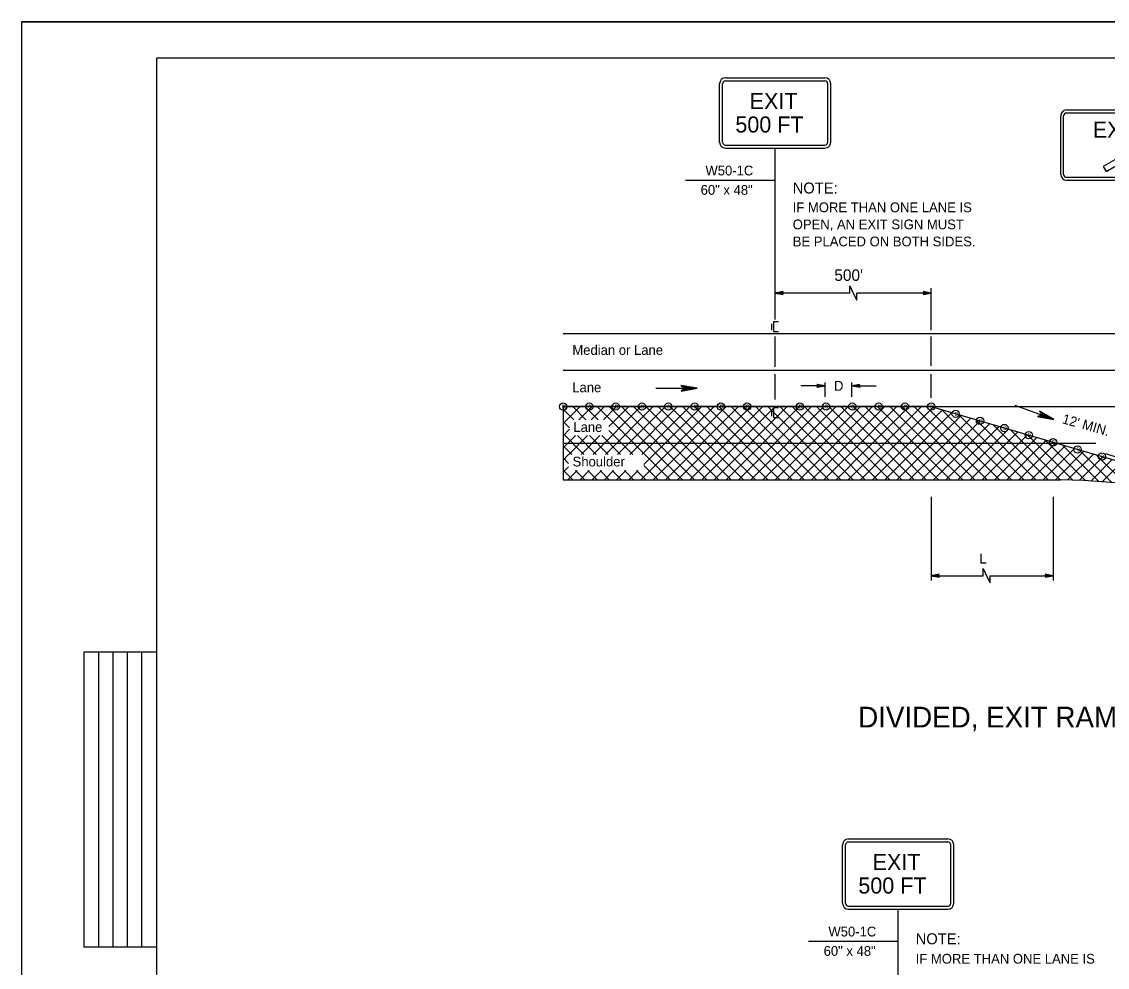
# Model space of a CAD drawing. Extents: x 499945 to 500993, y 499985 to 500645.
# Drawn here: x 499944.8 to 500389.7, y 500257.5 to 500645 of the extents above; entities that cross this region are included whole.
import ezdxf

# ---------------------------------------------------------------- set-up
doc = ezdxf.new("R2010")
doc.units = 0
for name, color, linetype in [('1', 7, 'Continuous'), ('24', 7, 'Continuous'), ('39', 7, 'Continuous'), ('41', 7, 'Continuous'), ('5', 7, 'Continuous'), ('56', 7, 'Continuous'), ('60', 7, 'Continuous')]:
    doc.layers.add(name, color=color, linetype=linetype)

msp = doc.modelspace()

# ---------------------------------------------------------------- linework, layer by layer
at = {"layer": '1'}
for p, q in [((500993, 500645), (499944.83, 500645)), ((500000, 500630), (500000, 500000)), ((500990, 500630), (500000, 500630)), ((500253.62, 500522.99), (500253.62, 500593.21)), ((500284.16, 500533.81), (500284.16, 500536.81)), ((500284.16, 500536.81), (500285.6, 500533.81)), ((500285.6, 500533.81), (500287.04, 500530.82)), ((500287.04, 500530.82), (500287.04, 500533.81)), ((500317.58, 500518.55), (500317.58, 500535.81)), ((500166.7, 500517.24), (500752.75, 500517.24)), ((500253.62, 500503.5), (500253.62, 500515.95)), ((500317.58, 500503.91), (500317.58, 500515.95)), ((500166.7, 500502.25), (500752.75, 500502.25)), ((500253.62, 500490.23), (500253.62, 500500.49)), ((500317.58, 500490.91), (500317.58, 500500.49)), ((500274.06, 500495.78), (500264.07, 500495.78)), ((500274.06, 500491.23), (500274.06, 500497.13)), ((500285.05, 500491.23), (500285.05, 500497.13)), ((500285.05, 500495.78), (500295.04, 500495.78)), ((500166.7, 500487.26), (500166.7, 500457.29)), ((500166.7, 500480.33), (500173.63, 500487.26)), ((500166.7, 500485.32), (500168.64, 500487.26)), ((500166.7, 500487.26), (500752.75, 500487.26)), ((500171.07, 500481.84), (500166.7, 500486.21)), ((500176.06, 500481.84), (500170.64, 500487.26)), ((500173.2, 500481.84), (500178.63, 500487.26)), ((500181.06, 500481.84), (500175.63, 500487.26)), ((500178.2, 500481.84), (500183.63, 500487.26)), ((500179.03, 500467.68), (500198.61, 500487.26)), ((500210.61, 500457.29), (500180.63, 500487.26)), ((500183.2, 500481.84), (500188.62, 500487.26)), ((500184.03, 500467.68), (500203.61, 500487.26)), ((500185.42, 500479.06), (500193.62, 500487.26)), ((500215.6, 500457.29), (500185.62, 500487.26)), ((500189.02, 500467.68), (500208.61, 500487.26)), ((500220.6, 500457.29), (500190.62, 500487.26)), ((500194.02, 500467.68), (500213.6, 500487.26)), ((500225.59, 500457.29), (500195.62, 500487.26)), ((500198.61, 500457.29), (500228.59, 500487.26)), ((500199.02, 500467.68), (500218.6, 500487.26)), ((500199.84, 500463.5), (500223.6, 500487.26)), ((500230.59, 500457.29), (500200.61, 500487.26)), ((500203.61, 500457.29), (500233.59, 500487.26)), ((500235.59, 500457.29), (500205.61, 500487.26)), ((500208.61, 500457.29), (500238.59, 500487.26)), ((500240.58, 500457.29), (500210.61, 500487.26)), ((500213.6, 500457.29), (500243.58, 500487.26)), ((500245.58, 500457.29), (500215.6, 500487.26)), ((500218.6, 500457.29), (500248.58, 500487.26)), ((500250.58, 500457.29), (500220.6, 500487.26)), ((500223.6, 500457.29), (500253.57, 500487.26)), ((500255.57, 500457.29), (500225.59, 500487.26)), ((500228.59, 500457.29), (500258.57, 500487.26)), ((500260.57, 500457.29), (500230.59, 500487.26)), ((500233.59, 500457.29), (500263.57, 500487.26)), ((500265.56, 500457.29), (500235.59, 500487.26)), ((500265.56, 500457.29), (500235.59, 500487.26)), ((500238.58, 500457.29), (500268.56, 500487.26)), ((500270.56, 500457.29), (500240.58, 500487.26)), ((500243.58, 500457.29), (500273.56, 500487.26)), ((500275.56, 500457.29), (500245.58, 500487.26)), ((500248.58, 500457.29), (500278.55, 500487.26)), ((500280.55, 500457.29), (500250.58, 500487.26)), ((500253.57, 500457.29), (500283.55, 500487.26)), ((500279.78, 500463.05), (500255.57, 500487.26)), ((500258.57, 500457.29), (500288.55, 500487.26)), ((500279.78, 500468.05), (500260.57, 500487.26)), ((500263.57, 500457.29), (500293.54, 500487.26)), ((500284.75, 500468.08), (500265.56, 500487.26)), ((500268.56, 500457.29), (500298.54, 500487.26)), ((500289.12, 500468.71), (500270.56, 500487.26)), ((500294.11, 500468.71), (500275.56, 500487.26)), ((500299.11, 500468.71), (500280.55, 500487.26)), ((500284.98, 500468.71), (500303.53, 500487.26)), ((500304.11, 500468.71), (500285.55, 500487.26)), ((500289.97, 500468.71), (500308.53, 500487.26)), ((500309.1, 500468.71), (500290.54, 500487.26)), ((500294.97, 500468.71), (500313.53, 500487.26)), ((500314.73, 500468.08), (500295.54, 500487.26)), ((500299.97, 500468.71), (500318.31, 500487.05)), ((500330.51, 500457.29), (500300.54, 500487.26)), ((500304.96, 500468.71), (500322.17, 500485.92)), ((500335.51, 500457.29), (500305.53, 500487.26)), ((500309.56, 500468.31), (500326.04, 500484.79)), ((500340.51, 500457.29), (500310.53, 500487.26)), ((500345.5, 500457.29), (500315.53, 500487.26)), ((500317.58, 500487.26), (500457.48, 500446.29)), ((500350.5, 500457.29), (500321.74, 500486.05)), ((500169.38, 500478.53), (500166.7, 500481.21)), ((500313.53, 500457.29), (500337.63, 500481.39)), ((500314.33, 500468.08), (500329.9, 500483.65)), ((500315.75, 500464.51), (500333.77, 500482.52)), ((500318.52, 500457.29), (500341.5, 500480.26)), ((500355.5, 500457.29), (500328.8, 500483.98)), ((500360.49, 500457.29), (500335.87, 500481.91)), ((500166.7, 500475.33), (500169.38, 500478.01)), ((500175.23, 500467.68), (500166.7, 500476.21)), ((500195.22, 500467.68), (500185.42, 500477.48)), ((500323.52, 500457.29), (500345.36, 500479.13)), ((500328.52, 500457.29), (500349.23, 500478)), ((500333.51, 500457.29), (500353.09, 500476.86)), ((500338.51, 500457.29), (500356.96, 500475.73)), ((500365.49, 500457.29), (500342.94, 500479.84)), ((500370.48, 500457.29), (500350, 500477.77)), ((500375.66, 500457.1), (500357.07, 500475.7)), ((500166.7, 500470.33), (500171.73, 500475.36)), ((500166.7, 500472.27), (500385, 500472.27)), ((500170.23, 500467.68), (500166.7, 500471.22)), ((500169.04, 500467.68), (500176.72, 500475.36)), ((500180.23, 500467.68), (500172.54, 500475.36)), ((500174.04, 500467.68), (500181.72, 500475.36)), ((500185.22, 500467.68), (500177.54, 500475.36)), ((500190.22, 500467.68), (500182.53, 500475.36)), ((500343.5, 500457.29), (500360.82, 500474.6)), ((500348.5, 500457.29), (500364.68, 500473.47)), ((500353.5, 500457.29), (500368.55, 500472.34)), ((500358.49, 500457.29), (500372.41, 500471.21)), ((500380.9, 500456.86), (500364.13, 500473.63)), ((500386.21, 500456.55), (500371.2, 500471.56)), ((500166.7, 500465.34), (500168.98, 500467.62)), ((500273.56, 500457.29), (500284.98, 500468.71)), ((500278.55, 500457.29), (500289.97, 500468.71)), ((500290.54, 500457.29), (500279.78, 500468.05)), ((500283.55, 500457.29), (500294.97, 500468.71)), ((500284.35, 500468.08), (500284.92, 500468.64)), ((500295.54, 500457.29), (500284.75, 500468.08)), ((500288.55, 500457.29), (500299.97, 500468.71)), ((500300.54, 500457.29), (500289.12, 500468.71)), ((500293.54, 500457.29), (500304.96, 500468.71)), ((500305.53, 500457.29), (500294.11, 500468.71)), ((500298.54, 500457.29), (500309.56, 500468.31)), ((500310.53, 500457.29), (500299.11, 500468.71)), ((500303.53, 500457.29), (500314.33, 500468.08)), ((500315.53, 500457.29), (500304.11, 500468.71)), ((500320.52, 500457.29), (500309.1, 500468.71)), ((500309.73, 500468.08), (500309.56, 500468.25)), ((500325.52, 500457.29), (500314.73, 500468.08)), ((500363.49, 500457.29), (500376.28, 500470.07)), ((500368.49, 500457.29), (500380.14, 500468.94)), ((500373.39, 500457.19), (500384.01, 500467.81)), ((500378.19, 500456.99), (500387.87, 500466.68)), ((500391.58, 500456.17), (500378.26, 500469.49)), ((500397.02, 500455.73), (500385.33, 500467.42)), ((500168.98, 500463.94), (500166.7, 500466.22)), ((500166.7, 500460.34), (500168.98, 500462.62)), ((500205.61, 500457.29), (500199.84, 500463.06)), ((500285.55, 500457.29), (500279.78, 500463.05)), ((500308.53, 500457.29), (500315.75, 500464.51)), ((500382.94, 500456.75), (500391.74, 500465.55)), ((500387.64, 500456.46), (500395.6, 500464.42)), ((500170.64, 500457.29), (500166.7, 500461.22)), ((500168.64, 500457.29), (500172.42, 500461.07)), ((500175.63, 500457.29), (500171.84, 500461.07)), ((500173.63, 500457.29), (500177.42, 500461.07)), ((500180.63, 500457.29), (500176.84, 500461.07)), ((500178.63, 500457.29), (500182.42, 500461.07)), ((500185.62, 500457.29), (500181.84, 500461.07)), ((500183.63, 500457.29), (500187.41, 500461.07)), ((500190.62, 500457.29), (500186.83, 500461.07)), ((500188.62, 500457.29), (500192.41, 500461.07)), ((500195.62, 500457.29), (500191.83, 500461.07)), ((500193.62, 500457.29), (500197.41, 500461.07)), ((500200.61, 500457.29), (500196.83, 500461.07)), ((500166.7, 500457.29), (500370.54, 500457.29)), ((500317.58, 500450.31), (500317.58, 500415.97)), ((500367.54, 500450.31), (500367.54, 500415.97)), ((500317.58, 500417.97), (500338.79, 500417.97)), ((500338.79, 500417.97), (500338.79, 500420.96)), ((500338.79, 500420.96), (500340.23, 500417.97)), ((500340.23, 500417.97), (500341.68, 500414.97)), ((500341.68, 500417.97), (500367.54, 500417.97)), ((500341.68, 500414.97), (500341.68, 500417.97)), ((499970.47, 500265.75), (499970.47, 500386.81)), ((499970.47, 500386.81), (500000, 500386.81)), ((499976.38, 500265.75), (499976.38, 500386.81)), ((499982.28, 500265.75), (499982.28, 500386.81)), ((499988.19, 500265.75), (499988.19, 500386.81)), ((499994.09, 500265.75), (499994.09, 500386.81)), ((500304.02, 500210), (500304.02, 500281.32)), ((500000, 500265.75), (499970.47, 500265.75))]:
    msp.add_line(p, q, dxfattribs=at)
msp.add_arc((500356.58, 499993.2), 464.3, 51.4569, 88.277, dxfattribs=at)
at = {"layer": '24'}
for p, q in [((500204.67, 500494.76), (500216.6, 500494.76)), ((500351.8, 500487.83), (500363, 500483.75))]:
    msp.add_line(p, q, dxfattribs=at)
for points in [[(500253.62, 500533.81), (500256.94, 500533.23), (500256.15, 500533.81), (500256.92, 500534.39), (500253.62, 500533.81), (500253.84, 500533.82), (500256.85, 500533.27), (500256.08, 500533.82), (500256.79, 500534.35), (500253.96, 500533.83), (500254.07, 500533.81), (500256.65, 500533.36), (500256.07, 500533.82), (500256.66, 500534.27), (500254.12, 500533.81), (500254.23, 500533.83), (500256.48, 500533.42), (500256.04, 500533.81), (500256.49, 500534.22), (500254.55, 500533.83), (500254.74, 500533.83), (500256.31, 500533.51), (500256.01, 500533.8), (500256.34, 500534.14), (500254.77, 500533.81), (500254.95, 500533.8), (500256.13, 500533.6), (500255.91, 500533.83), (500256.15, 500534.06), (500255.11, 500533.81), (500255.28, 500533.8), (500255.99, 500533.66), (500255.87, 500533.82), (500256.07, 500534), (500255.37, 500533.81), (500255.83, 500533.7), (500255.76, 500533.83), (500255.97, 500533.96), (500255.48, 500533.83), (500255.79, 500533.75), (500255.66, 500533.86), (500255.81, 500533.92), (500255.66, 500533.82), (500255.74, 500533.8)], [(500317.58, 500533.81), (500314.26, 500534.4), (500315.05, 500533.81), (500314.28, 500533.24), (500317.58, 500533.81), (500317.36, 500533.81), (500314.35, 500534.36), (500315.11, 500533.81), (500314.41, 500533.28), (500317.24, 500533.8), (500317.13, 500533.81), (500314.55, 500534.27), (500315.13, 500533.81), (500314.54, 500533.36), (500317.08, 500533.81), (500316.97, 500533.8), (500314.72, 500534.2), (500315.16, 500533.81), (500314.71, 500533.41), (500316.65, 500533.8), (500316.46, 500533.8), (500314.88, 500534.12), (500315.19, 500533.82), (500314.86, 500533.49), (500316.43, 500533.81), (500316.25, 500533.82), (500315.06, 500534.03), (500315.29, 500533.8), (500315.05, 500533.57), (500316.09, 500533.81), (500315.92, 500533.83), (500315.21, 500533.97), (500315.33, 500533.81), (500315.13, 500533.63), (500315.83, 500533.81), (500315.37, 500533.92), (500315.44, 500533.8), (500315.23, 500533.67), (500315.72, 500533.8), (500315.41, 500533.87), (500315.54, 500533.77), (500315.39, 500533.71), (500315.54, 500533.81), (500315.46, 500533.82)], [(500221.66, 500494.76), (500215.01, 500495.93), (500216.6, 500494.76), (500215.04, 500493.6), (500221.66, 500494.76), (500221.21, 500494.75), (500215.19, 500495.85), (500216.72, 500494.74), (500215.31, 500493.69), (500220.98, 500494.72), (500220.75, 500494.76), (500215.6, 500495.67), (500216.75, 500494.74), (500215.56, 500493.84), (500220.65, 500494.76), (500220.43, 500494.72), (500215.92, 500495.54), (500216.8, 500494.76), (500215.91, 500493.95), (500219.79, 500494.72), (500219.42, 500494.72), (500216.26, 500495.37), (500216.87, 500494.78), (500216.21, 500494.12), (500219.35, 500494.76), (500218.99, 500494.78), (500216.62, 500495.18), (500217.08, 500494.72), (500216.58, 500494.27), (500218.67, 500494.76), (500218.33, 500494.79), (500216.91, 500495.06), (500217.14, 500494.74), (500216.75, 500494.39), (500218.16, 500494.76), (500217.23, 500494.98), (500217.36, 500494.72), (500216.96, 500494.47), (500217.92, 500494.72), (500217.31, 500494.88), (500217.57, 500494.68), (500217.28, 500494.56), (500217.57, 500494.74), (500217.42, 500494.78)], [(500274.06, 500495.78), (500270.71, 500496.37), (500271.51, 500495.78), (500270.73, 500495.19), (500274.06, 500495.78), (500273.84, 500495.77), (500270.8, 500496.32), (500271.57, 500495.77), (500270.86, 500495.24), (500273.72, 500495.76), (500273.6, 500495.78), (500271.01, 500496.24), (500271.59, 500495.77), (500270.99, 500495.31), (500273.55, 500495.78), (500273.44, 500495.76), (500271.17, 500496.17), (500271.61, 500495.78), (500271.16, 500495.37), (500273.12, 500495.76), (500272.93, 500495.76), (500271.34, 500496.08), (500271.65, 500495.78), (500271.31, 500495.45), (500272.9, 500495.78), (500272.72, 500495.79), (500271.52, 500495.99), (500271.75, 500495.76), (500271.5, 500495.53), (500272.55, 500495.78), (500272.38, 500495.79), (500271.67, 500495.93), (500271.78, 500495.77), (500271.59, 500495.59), (500272.3, 500495.78), (500271.83, 500495.89), (500271.9, 500495.76), (500271.69, 500495.63), (500272.18, 500495.76), (500271.87, 500495.84), (500272, 500495.73), (500271.85, 500495.67), (500272, 500495.77), (500271.92, 500495.78)], [(500285.05, 500495.78), (500288.4, 500495.18), (500287.6, 500495.78), (500288.38, 500496.36), (500285.05, 500495.78), (500285.27, 500495.78), (500288.31, 500495.23), (500287.54, 500495.78), (500288.25, 500496.31), (500285.39, 500495.79), (500285.5, 500495.78), (500288.1, 500495.31), (500287.52, 500495.78), (500288.12, 500496.24), (500285.56, 500495.77), (500285.67, 500495.79), (500287.94, 500495.38), (500287.5, 500495.77), (500287.95, 500496.18), (500285.99, 500495.79), (500286.18, 500495.79), (500287.77, 500495.47), (500287.46, 500495.77), (500287.79, 500496.1), (500286.21, 500495.78), (500286.39, 500495.76), (500287.59, 500495.56), (500287.36, 500495.79), (500287.61, 500496.02), (500286.56, 500495.78), (500286.72, 500495.76), (500287.44, 500495.62), (500287.32, 500495.78), (500287.52, 500495.96), (500286.81, 500495.77), (500287.28, 500495.66), (500287.21, 500495.79), (500287.42, 500495.92), (500286.93, 500495.79), (500287.24, 500495.72), (500287.11, 500495.82), (500287.26, 500495.88), (500287.11, 500495.78), (500287.19, 500495.77)], [(500367.76, 500482.02), (500361.91, 500485.4), (500363, 500483.75), (500361.15, 500483.19), (500367.76, 500482.02), (500367.34, 500482.16), (500362.06, 500485.25), (500363.12, 500483.69), (500361.43, 500483.19), (500367.11, 500482.22), (500366.91, 500482.33), (500362.38, 500484.95), (500363.15, 500483.68), (500361.72, 500483.24), (500366.82, 500482.36), (500366.6, 500482.41), (500362.64, 500484.71), (500363.2, 500483.68), (500362.08, 500483.22), (500365.99, 500482.62), (500365.64, 500482.75), (500362.9, 500484.44), (500363.27, 500483.67), (500362.42, 500483.28), (500365.59, 500482.81), (500365.26, 500482.95), (500363.17, 500484.14), (500363.44, 500483.55), (500362.82, 500483.29), (500364.95, 500483.04), (500364.65, 500483.19), (500363.4, 500483.93), (500363.51, 500483.55), (500363.02, 500483.35), (500364.47, 500483.21), (500363.67, 500483.74), (500363.71, 500483.45), (500363.24, 500483.35), (500364.24, 500483.26), (500363.72, 500483.61), (500363.89, 500483.34), (500363.57, 500483.33), (500363.91, 500483.4), (500363.78, 500483.49)], [(500317.58, 500417.97), (500320.91, 500417.38), (500320.11, 500417.97), (500320.89, 500418.54), (500317.58, 500417.97), (500317.8, 500417.97), (500320.81, 500417.42), (500320.05, 500417.97), (500320.75, 500418.5), (500317.92, 500417.98), (500318.03, 500417.97), (500320.61, 500417.51), (500320.03, 500417.97), (500320.63, 500418.42), (500318.08, 500417.97), (500318.19, 500417.98), (500320.45, 500417.58), (500320.01, 500417.97), (500320.46, 500418.37), (500318.52, 500417.98), (500318.7, 500417.98), (500320.28, 500417.66), (500319.97, 500417.96), (500320.3, 500418.29), (500318.74, 500417.97), (500318.91, 500417.96), (500320.1, 500417.75), (500319.87, 500417.98), (500320.12, 500418.21), (500319.08, 500417.97), (500319.24, 500417.95), (500319.96, 500417.81), (500319.84, 500417.97), (500320.03, 500418.15), (500319.33, 500417.97), (500319.8, 500417.86), (500319.73, 500417.98), (500319.93, 500418.11), (500319.45, 500417.98), (500319.75, 500417.91), (500319.62, 500418.01), (500319.77, 500418.07), (500319.63, 500417.97), (500319.7, 500417.96)], [(500367.54, 500417.97), (500364.22, 500418.55), (500365.01, 500417.97), (500364.24, 500417.39), (500367.54, 500417.97), (500367.32, 500417.96), (500364.31, 500418.51), (500365.08, 500417.96), (500364.37, 500417.43), (500367.2, 500417.95), (500367.09, 500417.97), (500364.52, 500418.42), (500365.09, 500417.96), (500364.5, 500417.51), (500367.04, 500417.97), (500366.93, 500417.95), (500364.68, 500418.36), (500365.12, 500417.97), (500364.67, 500417.56), (500366.61, 500417.95), (500366.42, 500417.95), (500364.85, 500418.27), (500365.15, 500417.98), (500364.82, 500417.65), (500366.39, 500417.97), (500366.21, 500417.98), (500365.03, 500418.18), (500365.25, 500417.95), (500365.01, 500417.72), (500366.05, 500417.97), (500365.88, 500417.98), (500365.17, 500418.12), (500365.29, 500417.96), (500365.09, 500417.78), (500365.8, 500417.97), (500365.33, 500418.08), (500365.4, 500417.95), (500365.19, 500417.82), (500365.68, 500417.95), (500365.37, 500418.03), (500365.5, 500417.93), (500365.36, 500417.87), (500365.5, 500417.96), (500365.42, 500417.98)]]:
    msp.add_lwpolyline(points, dxfattribs=at)
at = {"layer": '39'}
msp.add_line((500389.04, 500468.09), (500396.7, 500465.6), dxfattribs=at)
at = {"layer": '41'}
msp.add_lwpolyline([(499944.83, 500645), (500993, 500645), (500993, 499985), (499944.83, 499985)], close=True, dxfattribs=at)
at = {"layer": '5'}
for p, q in [((500216.87, 500580.04), (500253.62, 500580.04)), ((500284.16, 500533.81), (500253.62, 500533.81)), ((500317.58, 500533.81), (500287.04, 500533.81)), ((500317.58, 500487.26), (500166.7, 500487.26)), ((500267.27, 500268.14), (500304.02, 500268.14))]:
    msp.add_line(p, q, dxfattribs=at)
at = {"layer": '56'}
for p, q in [((500230.83, 500595.61), (500230.83, 500619.59)), ((500232.03, 500595.61), (500232.03, 500619.59)), ((500233.23, 500621.99), (500274, 500621.99)), ((500233.23, 500620.79), (500274, 500620.79)), ((500275.2, 500595.61), (500275.2, 500619.59)), ((500276.4, 500595.61), (500276.4, 500619.59)), ((500370.62, 500582.44), (500370.62, 500606.42)), ((500371.82, 500582.44), (500371.82, 500606.42)), ((500373.02, 500608.82), (500413.79, 500608.82)), ((500373.02, 500607.62), (500413.79, 500607.62)), ((500233.23, 500594.41), (500274, 500594.41)), ((500233.23, 500593.21), (500274, 500593.21)), ((500373.02, 500581.24), (500413.79, 500581.24)), ((500373.02, 500580.04), (500413.79, 500580.04)), ((500252.12, 500521.2), (500252.12, 500518.55)), ((500252.12, 500485.97), (500252.12, 500483.32)), ((500281.23, 500283.71), (500281.23, 500307.7)), ((500282.43, 500283.71), (500282.43, 500307.7)), ((500283.63, 500310.09), (500324.4, 500310.09)), ((500283.63, 500308.89), (500324.4, 500308.89)), ((500325.6, 500283.71), (500325.6, 500307.7)), ((500326.8, 500283.71), (500326.8, 500307.7)), ((500283.63, 500282.51), (500324.4, 500282.51)), ((500283.63, 500281.32), (500324.4, 500281.32))]:
    msp.add_line(p, q, dxfattribs=at)
for points in [[(500254.92, 500521.99), (500252.92, 500521.99), (500252.92, 500519.99), (500252.92, 500517.99), (500254.92, 500517.99)], [(500254.92, 500486.76), (500252.92, 500486.76), (500252.92, 500484.77), (500252.92, 500482.77), (500254.92, 500482.77)]]:
    msp.add_lwpolyline(points, dxfattribs=at)
for centre in [(500166.7, 500487.26), (500177.48, 500487.26), (500188.25, 500487.26), (500199.03, 500487.26), (500209.81, 500487.26), (500220.59, 500487.26), (500231.36, 500487.26), (500242.14, 500487.26), (500263.7, 500487.26), (500274.47, 500487.26), (500285.25, 500487.26), (500296.03, 500487.26), (500306.81, 500487.26), (500317.58, 500487.26), (500327.57, 500484.34), (500337.57, 500481.41), (500347.56, 500478.48), (500357.55, 500475.56), (500367.54, 500472.63), (500377.54, 500469.71), (500387.53, 500466.78)]:
    msp.add_circle(centre, 1.5, dxfattribs=at)
for centre, radius, start, end in [((500233.23, 500619.59), 2.4, 90, 180), ((500233.23, 500619.59), 1.2, 90, 180), ((500274, 500619.59), 2.4, 0, 90), ((500274, 500619.59), 1.2, 0, 90), ((500373.02, 500606.42), 2.4, 90, 180), ((500373.02, 500606.42), 1.2, 90, 180), ((500233.23, 500595.61), 2.4, 180, 270), ((500233.23, 500595.61), 1.2, 180, 270), ((500274, 500595.61), 2.4, 270, 0), ((500274, 500595.61), 1.2, 270, 0), ((500373.02, 500582.44), 2.4, 180, 270), ((500373.02, 500582.44), 1.2, 180, 270), ((500283.63, 500307.7), 2.4, 90, 180), ((500283.63, 500307.7), 1.2, 90, 180), ((500324.4, 500307.7), 2.4, 0, 90), ((500324.4, 500307.7), 1.2, 0, 90), ((500283.63, 500283.71), 2.4, 180, 270), ((500283.63, 500283.71), 1.2, 180, 270), ((500324.4, 500283.71), 2.4, 270, 0), ((500324.4, 500283.71), 1.2, 270, 0)]:
    msp.add_arc(centre, radius, start, end, dxfattribs=at)
at = {"layer": '60'}
for p, q in [((500253.62, 500593.21), (500253.62, 500593.21)), ((500304.02, 500281.32), (500304.02, 500281.32))]:
    msp.add_line(p, q, dxfattribs=at)
msp.add_lwpolyline([(500397.8, 500588.48), (500396.6, 500590.56), (500388.1, 500585.65), (500389.3, 500583.57)], close=True, dxfattribs=at)
for centre in [(500166.7, 500487.26), (500177.48, 500487.26), (500188.25, 500487.26), (500199.03, 500487.26), (500209.81, 500487.26), (500220.59, 500487.26), (500231.36, 500487.26), (500242.14, 500487.26), (500263.7, 500487.26), (500274.47, 500487.26), (500285.25, 500487.26), (500296.03, 500487.26), (500306.81, 500487.26), (500317.58, 500487.26), (500327.57, 500484.34), (500337.57, 500481.41), (500347.56, 500478.48), (500357.55, 500475.56), (500367.54, 500472.63), (500377.54, 500469.71), (500387.53, 500466.78)]:
    msp.add_circle(centre, 1.5, dxfattribs=at)

# ---------------------------------------------------------------- texts
at = {"layer": '1'}
for s, height, p in [("500'", 4.724, (500277.85, 500538.78)), ('D', 4, (500277.74, 500493.78)), ('L', 4, (500337.32, 500422.93)), ('NOTE:', 4.5, (500311.21, 500266.91))]:
    msp.add_text(s, height=height, dxfattribs=at).set_placement(p)
at = {"layer": '5'}
for s, height, p in [('EXIT', 6.6, (500243.16, 500609.19)), ('500 FT', 6.6, (500237.3, 500599.59)), ('EXIT', 6.6, (500383.77, 500597.46)), ('W50-1C', 4, (500225.04, 500582.01)), ('60" x 48"', 4, (500223.08, 500574.07)), ('NOTE:', 4.5, (500260.81, 500574.59)), ('IF MORE THAN ONE LANE IS', 4, (500260.81, 500566.93)), ('OPEN, AN EXIT SIGN MUST', 4, (500260.81, 500559.93)), ('BE PLACED ON BOTH SIDES.', 4, (500260.81, 500552.93)), ('Median or Lane', 4, (500170.5, 500508.46)), ('Lane', 4, (500170.46, 500493.14)), ('Lane', 4, (500170.9, 500476.9)), ('Shoulder', 4, (500170.59, 500462.73)), ('DIVIDED, EXIT RAMP CONSTRUCTION, LEFT', 8.5, (500287.65, 500355.76)), ('EXIT', 6.6, (500293.55, 500297.29)), ('500 FT', 6.6, (500287.7, 500287.69)), ('W50-1C', 4, (500275.43, 500270.11)), ('60" x 48"', 4, (500273.48, 500262.17)), ('IF MORE THAN ONE LANE IS', 4, (500311.21, 500258.98))]:
    msp.add_text(s, height=height, dxfattribs=at).set_placement(p)
msp.add_text("12' MIN.", height=4, rotation=344.3046, dxfattribs=at).set_placement((500370.96, 500480.49))
at = {"layer": '56'}
for p in [(500166.24, 500486.51), (500177.02, 500486.51), (500187.79, 500486.51), (500198.57, 500486.51), (500209.35, 500486.51), (500220.12, 500486.51), (500230.9, 500486.51), (500241.68, 500486.51), (500263.23, 500486.51), (500274.01, 500486.51), (500284.79, 500486.51), (500295.57, 500486.51), (500306.35, 500486.51), (500317.12, 500486.51), (500327.11, 500483.59), (500337.11, 500480.66), (500347.1, 500477.73), (500357.09, 500474.81), (500367.08, 500471.88), (500377.08, 500468.96), (500387.07, 500466.03)]:
    msp.add_text('D', height=1.5, dxfattribs=at).set_placement(p)

doc.saveas('drawing.dxf')
